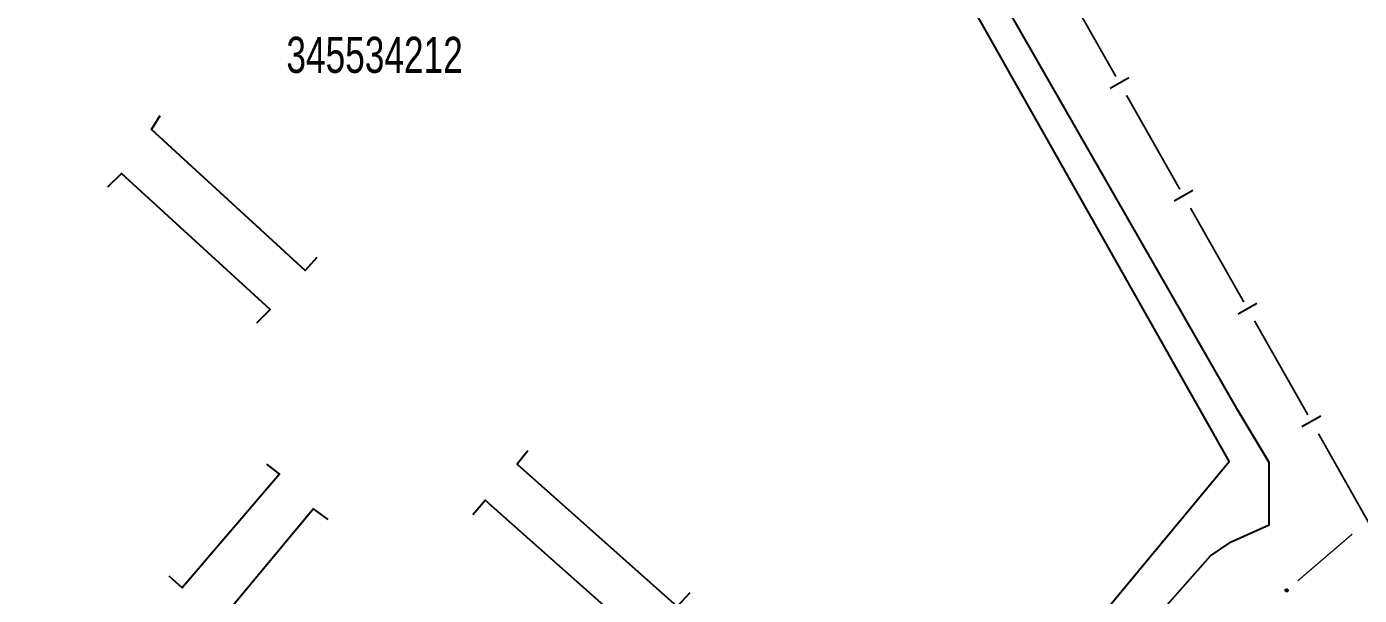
# Model space of a CAD drawing. Extents: x 199577 to 200882, y 4838726 to 4840156.
# Drawn here: x 200590.2 to 200775.1, y 4839447.4 to 4839526.4 of the extents above; entities that cross this region are included whole.
import ezdxf

# ---------------------------------------------------------------- set-up
doc = ezdxf.new("R2010")
doc.units = 0
doc.header["$LTSCALE"] = 1.5
doc.header["$MEASUREMENT"] = 0
for name, color, linetype in [('CD_MALHA_LOTES', 7, 'CONTINUOUS'), ('CD_TXT_QUADRA', 2, 'CONTINUOUS'), ('LM-LIM-SETORES-BAIRROS', 250, 'CONTINUOUS'), ('RU-QUADRA', 210, 'CONTINUOUS'), ('SV-EIXO-RUA-PAV', 20, 'CONTINUOUS'), ('SV-RUA-PAVIM', 7, 'CONTINUOUS')]:
    doc.layers.add(name, color=color, linetype=linetype)
doc.styles.add('ARIAL', font='ARIAL.SHX')

msp = doc.modelspace()

# ---------------------------------------------------------------- linework, layer by layer
at = {"layer": 'CD_MALHA_LOTES', "linetype": 'Continuous', "flags": 128}
for points in [[(200649.77, 4839636.91), (200660.72, 4839636.45), (200757, 4839465.96)], [(200757, 4839465.96), (200724.22, 4839426.37), (200672.16, 4839374.64), (200641.65, 4839392.97), (200507.38, 4839466.05)]]:
    msp.add_lwpolyline(points, dxfattribs=at)
at = {"layer": 'LM-LIM-SETORES-BAIRROS', "const_width": 0.25}
for points in [[(200733.882734, 4839532.48052), (200741.282952, 4839519.433039)], [(200742.762996, 4839516.823542), (200750.163214, 4839503.776061)], [(200751.643258, 4839501.166565), (200759.043476, 4839488.119083)], [(200760.523519, 4839485.509587), (200767.43039, 4839473.331937)], [(200767.43039, 4839473.331937), (200767.63, 4839472.98)], [(200767.63, 4839472.98), (200767.922568, 4839472.461444)], [(200769.396717, 4839469.848613), (200776.767463, 4839456.78446)]]:
    msp.add_lwpolyline(points, dxfattribs=at)
at = {"layer": 'LM-LIM-SETORES-BAIRROS'}
for points in [[(200740.471552, 4839517.823185), (200743.081049, 4839519.303228)], [(200749.351814, 4839502.166207), (200751.96131, 4839503.646251)], [(200758.232075, 4839486.509229), (200760.841572, 4839487.989273)], [(200767.107535, 4839470.853425), (200769.720366, 4839472.327575)]]:
    msp.add_lwpolyline(points, dxfattribs=at)
at = {"layer": 'RU-QUADRA', "linetype": 'Continuous', "flags": 128}
msp.add_lwpolyline([(200507.38, 4839466.05), (200536.5, 4839502.37), (200608.14, 4839587.41), (200649.77, 4839636.91), (200660.72, 4839636.45), (200757, 4839465.96), (200724.22, 4839426.37), (200672.16, 4839374.64), (200641.65, 4839392.97)], close=True, dxfattribs=at)
at = {"layer": 'SV-EIXO-RUA-PAV', "const_width": 0.18}
for points in [[(200766.502428, 4839449.40504), (200774.089395, 4839455.919481)], [(200774.089395, 4839455.919481), (200774.09, 4839455.92)]]:
    msp.add_lwpolyline(points, dxfattribs=at)
at = {"layer": 'SV-EIXO-RUA-PAV'}
msp.add_lwpolyline([(200764.804314, 4839448.09207), (200764.807331, 4839448.140885), (200764.819907, 4839448.182222), (200764.840319, 4839448.213681), (200764.865605, 4839448.236776), (200764.894136, 4839448.25749), (200764.927508, 4839448.272029), (200764.968121, 4839448.27996), (200765.017111, 4839448.277276), (200765.05861, 4839448.26161), (200765.090522, 4839448.243249), (200765.116123, 4839448.218268), (200765.135781, 4839448.190216), (200765.149736, 4839448.155051), (200765.157372, 4839448.113815), (200765.153481, 4839448.064619), (200765.140875, 4839448.024178), (200765.120332, 4839447.994268), (200765.095056, 4839447.96869), (200765.065675, 4839447.947892), (200765.032834, 4839447.933809), (200764.991302, 4839447.926196), (200764.942797, 4839447.93068), (200764.902318, 4839447.942793), (200764.872128, 4839447.96291), (200764.847506, 4839447.988362), (200764.826382, 4839448.016725), (200764.810371, 4839448.049663), (200764.804314, 4839448.09207)], close=True, dxfattribs=at)
for points in [[(200764.804314, 4839448.09207), (200764.968121, 4839448.27996)], [(200764.807038, 4839448.118593), (200764.942478, 4839448.270857)], [(200764.807331, 4839448.140885), (200764.927508, 4839448.272029)], [(200764.809152, 4839448.07005), (200764.991168, 4839448.274895)], [(200764.810371, 4839448.049663), (200765.017111, 4839448.277276)], [(200764.814399, 4839448.16448), (200764.904748, 4839448.258244)], [(200764.819907, 4839448.182222), (200764.894136, 4839448.25749)], [(200764.822057, 4839448.036168), (200765.034095, 4839448.266792)], [(200764.826382, 4839448.016725), (200765.05861, 4839448.26161)], [(200764.839104, 4839448.005842), (200765.06963, 4839448.250542)], [(200764.847506, 4839447.988362), (200765.090522, 4839448.243249)], [(200764.862069, 4839447.977001), (200765.103691, 4839448.227631)], [(200764.872128, 4839447.96291), (200765.116123, 4839448.218268)], [(200764.890357, 4839447.954529), (200765.123989, 4839448.201895)], [(200764.902318, 4839447.942793), (200765.135781, 4839448.190216)], [(200764.924856, 4839447.93739), (200765.139854, 4839448.168756)], [(200764.942797, 4839447.93068), (200765.149736, 4839448.155051)], [(200764.968966, 4839447.9321), (200765.151578, 4839448.132062)], [(200764.991302, 4839447.926196), (200765.157372, 4839448.113815)], [(200765.014696, 4839447.935396), (200765.149843, 4839448.083811)], [(200765.032834, 4839447.933809), (200765.153481, 4839448.064619)], [(200765.052133, 4839447.94416), (200765.142629, 4839448.039848)], [(200765.065675, 4839447.947892), (200765.140875, 4839448.024178)]]:
    msp.add_lwpolyline(points, dxfattribs=at)
at = {"layer": 'SV-RUA-PAVIM', "linetype": 'Continuous'}
msp.add_polyline3d([(200643.21, 4839639.37, 11.9), (200644.54, 4839636.45, 11.9), (200500.09, 4839466.66, 11.9), (200497.97, 4839468.25, 11.9), (200496.05, 4839461.53, 11.9), (200500.36, 4839455.3, 11.9), (200660.95, 4839362.79, 11.9), (200667.18, 4839359.91, 11.9), (200671.97, 4839361.83, 11.9), (200679.64, 4839369.02, 11.9), (200677.72, 4839371.42, 11.9), (200700.93, 4839394.42, 11.9), (200732.59, 4839428.17, 11.9), (200754.42, 4839452.91, 11.9), (200757.3, 4839454.82, 11.9), (200762.57, 4839457.22, 11.9), (200762.57, 4839465.85, 11.9), (200758.26, 4839473.04, 11.9), (200662.39, 4839640.33, 11.9), (200659.78, 4839643.64, 11.9), (200656.63, 4839645.61, 11.9), (200652.16, 4839645.7, 11.9), (200647.53, 4839643.69, 11.9)], close=True, dxfattribs=at)
for points in [[(200630.4, 4839494.32, 12.18), (200628.81, 4839492.52, 12.12), (200607.5, 4839512.09, 10.41), (200608.69, 4839514.04, 10.41)], [(200622.08, 4839485.22, 11.92), (200623.93, 4839487.11, 11.92), (200603.31, 4839505.99, 10.67), (200601.39, 4839504.08, 10.67)], [(200659.7, 4839467.46, 12.3), (200658.23, 4839465.63, 12), (200680.42, 4839445.87, 11.16), (200682.23, 4839447.82, 11.16)], [(200623.43, 4839465.64, 12.08), (200625.25, 4839464.23, 12.08), (200611.72, 4839448.44, 12.04), (200611.73, 4839448.44, 12.04), (200609.94, 4839450.06, 12.04)], [(200597.07, 4839415.76, 12), (200594.89, 4839417.3, 12), (200629.93, 4839459.42, 12), (200631.96, 4839457.92, 12)], [(200652.05, 4839458.62, 11.87), (200653.8, 4839460.6, 11.87), (200675.97, 4839440.91, 11.02), (200674.28, 4839438.89, 11.02)]]:
    msp.add_polyline3d(points, dxfattribs=at)

# ---------------------------------------------------------------- texts
at = {"layer": 'CD_TXT_QUADRA', "style": 'ARIAL', "width": 0.7}
msp.add_text('345534212', height=5, dxfattribs=at).set_placement((200626.2, 4839519.94))

doc.saveas('drawing.dxf')
